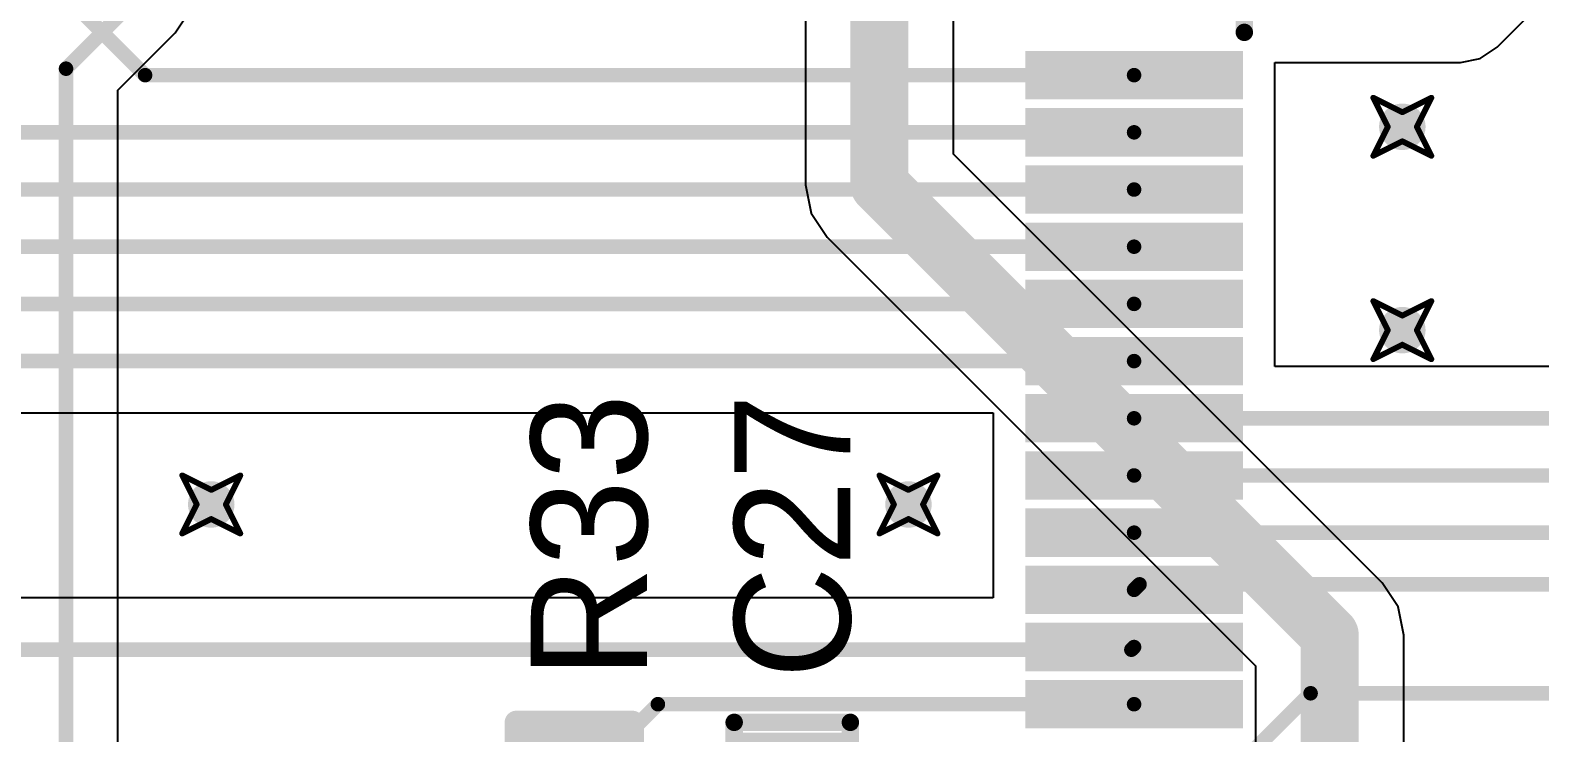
# Model space of a CAD drawing. Header units: millimetres. Extents: x 2.26 to 6.57, y 1.2 to 4.64.
# Drawn here: x 3.146 to 3.666, y 2.075 to 2.316 of the extents above; entities that cross this region are included whole.
import ezdxf

# ---------------------------------------------------------------- set-up
doc = ezdxf.new("R2010")
doc.units = ezdxf.units.MM
doc.header["$MEASUREMENT"] = 0
for name, color, linetype in [('BottomLayer', 5, 'Continuous'), ('DrillDrawing', 1, 'Continuous'), ('MultiLayer', 9, 'Continuous'), ('TopLayer', 1, 'Continuous'), ('TopOverlay', 2, 'Continuous'), ('TopPaste', 8, 'Continuous'), ('TopSolder', 216, 'Continuous'), ('ViaHoleLayer', 16, 'Continuous')]:
    doc.layers.add(name, color=color, linetype=linetype)

# ---------------------------------------------------------------- blocks, each defined once
blk = doc.blocks.new('LQFP64_60')
at = {"layer": 'TopLayer'}
for points in [[(-0.19888, 0.14344), (-0.19888, 0.15211), (-0.26581, 0.14344), (-0.26581, 0.15211)], [(-0.19888, 0.12376), (-0.19888, 0.13242), (-0.26581, 0.12376), (-0.26581, 0.13242)], [(-0.19888, 0.10407), (-0.19888, 0.11274), (-0.26581, 0.10407), (-0.26581, 0.11274)], [(-0.19888, 0.08439), (-0.19888, 0.09305), (-0.26581, 0.08439), (-0.26581, 0.09305)], [(-0.19888, 0.0647), (-0.19888, 0.07337), (-0.26581, 0.0647), (-0.26581, 0.07337)], [(-0.19888, 0.04502), (-0.19888, 0.05368), (-0.26581, 0.04502), (-0.26581, 0.05368)], [(-0.19888, 0.02533), (-0.19888, 0.034), (-0.26581, 0.02533), (-0.26581, 0.034)], [(-0.19888, 0.00565), (-0.19888, 0.01431), (-0.26581, 0.00565), (-0.26581, 0.01431)], [(-0.19888, -0.01404), (-0.19888, -0.00537), (-0.26581, -0.01404), (-0.26581, -0.00537)], [(-0.19888, -0.03372), (-0.19888, -0.02506), (-0.26581, -0.03372), (-0.26581, -0.02506)], [(-0.19888, -0.05341), (-0.19888, -0.04474), (-0.26581, -0.05341), (-0.26581, -0.04474)], [(-0.19888, -0.07309), (-0.19888, -0.06443), (-0.26581, -0.07309), (-0.26581, -0.06443)]]:
    blk.add_solid(points, dxfattribs=at)
at = {"layer": 'TopOverlay', "const_width": 0.006}
blk.add_lwpolyline([(-0.19439, 0.1625), (-0.19439, 0.1925)], dxfattribs=at)
at = {"layer": 'TopOverlay', "const_width": 0.003}
blk.add_lwpolyline([(-0.19589, 0.1625, 1), (-0.19289, 0.1625, 1)], format="xyb", close=True, dxfattribs=at)
at = {"layer": 'TopPaste'}
for points in [[(-0.19888, 0.14344), (-0.19888, 0.15211), (-0.26581, 0.14344), (-0.26581, 0.15211)], [(-0.19888, 0.12376), (-0.19888, 0.13242), (-0.26581, 0.12376), (-0.26581, 0.13242)], [(-0.19888, 0.10407), (-0.19888, 0.11274), (-0.26581, 0.10407), (-0.26581, 0.11274)], [(-0.19888, 0.08439), (-0.19888, 0.09305), (-0.26581, 0.08439), (-0.26581, 0.09305)], [(-0.19888, 0.0647), (-0.19888, 0.07337), (-0.26581, 0.0647), (-0.26581, 0.07337)], [(-0.19888, 0.04502), (-0.19888, 0.05368), (-0.26581, 0.04502), (-0.26581, 0.05368)], [(-0.19888, 0.02533), (-0.19888, 0.034), (-0.26581, 0.02533), (-0.26581, 0.034)], [(-0.19888, 0.00565), (-0.19888, 0.01431), (-0.26581, 0.00565), (-0.26581, 0.01431)], [(-0.19888, -0.01404), (-0.19888, -0.00537), (-0.26581, -0.01404), (-0.26581, -0.00537)], [(-0.19888, -0.03372), (-0.19888, -0.02506), (-0.26581, -0.03372), (-0.26581, -0.02506)], [(-0.19888, -0.05341), (-0.19888, -0.04474), (-0.26581, -0.05341), (-0.26581, -0.04474)], [(-0.19888, -0.07309), (-0.19888, -0.06443), (-0.26581, -0.07309), (-0.26581, -0.06443)]]:
    blk.add_solid(points, dxfattribs=at)
at = {"layer": 'TopSolder'}
for points in [[(-0.19488, 0.13944), (-0.19488, 0.15611), (-0.26981, 0.13944), (-0.26981, 0.15611)], [(-0.19488, 0.11976), (-0.19488, 0.13642), (-0.26981, 0.11976), (-0.26981, 0.13642)], [(-0.19488, 0.10007), (-0.19488, 0.11674), (-0.26981, 0.10007), (-0.26981, 0.11674)], [(-0.19488, 0.08039), (-0.19488, 0.09705), (-0.26981, 0.08039), (-0.26981, 0.09705)], [(-0.19488, 0.0607), (-0.19488, 0.07737), (-0.26981, 0.0607), (-0.26981, 0.07737)], [(-0.19488, 0.04102), (-0.19488, 0.05768), (-0.26981, 0.04102), (-0.26981, 0.05768)], [(-0.19488, 0.02133), (-0.19488, 0.038), (-0.26981, 0.02133), (-0.26981, 0.038)], [(-0.19488, 0.00165), (-0.19488, 0.01831), (-0.26981, 0.00165), (-0.26981, 0.01831)], [(-0.19488, -0.01804), (-0.19488, -0.00137), (-0.26981, -0.01804), (-0.26981, -0.00137)], [(-0.19488, -0.03772), (-0.19488, -0.02106), (-0.26981, -0.03772), (-0.26981, -0.02106)], [(-0.19488, -0.05741), (-0.19488, -0.04074), (-0.26981, -0.05741), (-0.26981, -0.04074)], [(-0.19488, -0.07709), (-0.19488, -0.06043), (-0.26981, -0.07709), (-0.26981, -0.06043)]]:
    blk.add_solid(points, dxfattribs=at)
blk = doc.blocks.new('0603C_80')
at = {"layer": 'TopLayer'}
for points in [[(-0.0125, 0.015), (-0.0425, 0.015), (-0.0125, -0.015), (-0.0425, -0.015)], [(0.0425, 0.015), (0.0125, 0.015), (0.0425, -0.015), (0.0125, -0.015)]]:
    blk.add_solid(points, dxfattribs=at)
at = {"layer": 'TopOverlay', "const_width": 0.006}
for points in [[(-0.025, 0.02), (-0.05, 0.02)], [(-0.05, -0.02), (-0.05, 0.02)], [(0.05, 0.02), (0.025, 0.02)], [(0.05, -0.02), (0.05, 0.02)], [(-0.025, -0.02), (-0.05, -0.02)], [(0.05, -0.02), (0.025, -0.02)]]:
    blk.add_lwpolyline(points, dxfattribs=at)
at = {"layer": 'TopOverlay', "const_width": 0.003}
for points in [[(-0.0515, 0.02, 1), (-0.0485, 0.02, 1)], [(-0.0515, 0.02, 1), (-0.0485, 0.02, 1)], [(-0.0265, 0.02, 1), (-0.0235, 0.02, 1)], [(0.0235, 0.02, 1), (0.0265, 0.02, 1)], [(0.0485, 0.02, 1), (0.0515, 0.02, 1)], [(0.0485, 0.02, 1), (0.0515, 0.02, 1)], [(-0.0515, -0.02, 1), (-0.0485, -0.02, 1)], [(-0.0515, -0.02, 1), (-0.0485, -0.02, 1)], [(-0.0265, -0.02, 1), (-0.0235, -0.02, 1)], [(0.0235, -0.02, 1), (0.0265, -0.02, 1)], [(0.0485, -0.02, 1), (0.0515, -0.02, 1)], [(0.0485, -0.02, 1), (0.0515, -0.02, 1)]]:
    blk.add_lwpolyline(points, format="xyb", close=True, dxfattribs=at)
at = {"layer": 'TopPaste'}
for points in [[(-0.0125, 0.015), (-0.0425, 0.015), (-0.0125, -0.015), (-0.0425, -0.015)], [(0.0425, 0.015), (0.0125, 0.015), (0.0425, -0.015), (0.0125, -0.015)]]:
    blk.add_solid(points, dxfattribs=at)
at = {"layer": 'TopSolder'}
for points in [[(-0.0085, 0.019), (-0.0465, 0.019), (-0.0085, -0.019), (-0.0465, -0.019)], [(0.0465, 0.019), (0.0085, 0.019), (0.0465, -0.019), (0.0085, -0.019)]]:
    blk.add_solid(points, dxfattribs=at)
blk = doc.blocks.new('0603R_108')
at = {"layer": 'TopLayer'}
for points in [[(-0.0125, 0.015), (-0.0425, 0.015), (-0.0125, -0.015), (-0.0425, -0.015)], [(0.0425, 0.015), (0.0125, 0.015), (0.0425, -0.015), (0.0125, -0.015)]]:
    blk.add_solid(points, dxfattribs=at)
at = {"layer": 'TopOverlay', "const_width": 0.008}
for points in [[(-0.05, 0.02), (-0.025, 0.02)], [(-0.05, 0.02), (-0.05, -0.02)], [(0.025, 0.02), (0.05, 0.02)], [(0.05, 0.02), (0.05, -0.02)], [(-0.05, -0.02), (-0.025, -0.02)], [(0.025, -0.02), (0.05, -0.02)]]:
    blk.add_lwpolyline(points, dxfattribs=at)
at = {"layer": 'TopOverlay', "const_width": 0.004}
for points in [[(-0.052, 0.02, 1), (-0.048, 0.02, 1)], [(-0.052, 0.02, 1), (-0.048, 0.02, 1)], [(-0.027, 0.02, 1), (-0.023, 0.02, 1)], [(0.023, 0.02, 1), (0.027, 0.02, 1)], [(0.048, 0.02, 1), (0.052, 0.02, 1)], [(0.048, 0.02, 1), (0.052, 0.02, 1)], [(-0.052, -0.02, 1), (-0.048, -0.02, 1)], [(-0.052, -0.02, 1), (-0.048, -0.02, 1)], [(-0.027, -0.02, 1), (-0.023, -0.02, 1)], [(0.023, -0.02, 1), (0.027, -0.02, 1)], [(0.048, -0.02, 1), (0.052, -0.02, 1)], [(0.048, -0.02, 1), (0.052, -0.02, 1)]]:
    blk.add_lwpolyline(points, format="xyb", close=True, dxfattribs=at)
at = {"layer": 'TopPaste'}
for points in [[(-0.0125, 0.015), (-0.0425, 0.015), (-0.0125, -0.015), (-0.0425, -0.015)], [(0.0425, 0.015), (0.0125, 0.015), (0.0425, -0.015), (0.0125, -0.015)]]:
    blk.add_solid(points, dxfattribs=at)
at = {"layer": 'TopSolder'}
for points in [[(-0.0085, 0.019), (-0.0465, 0.019), (-0.0085, -0.019), (-0.0465, -0.019)], [(0.0465, 0.019), (0.0085, 0.019), (0.0465, -0.019), (0.0085, -0.019)]]:
    blk.add_solid(points, dxfattribs=at)

msp = doc.modelspace()

# ---------------------------------------------------------------- linework, layer by layer
at = {"layer": 'BottomLayer'}
for p, q in [((3.41278, 2.35783), (3.41278, 2.26315)), ((3.46376, 2.27371), (3.46376, 2.35783)), ((3.19588, 2.31553), (3.19975, 2.32132)), ((3.17611, 2.29576), (3.19588, 2.31553)), ((3.19588, 2.31553), (3.19588, 2.31553)), ((3.17611, 2.01784), (3.17611, 2.29576)), ((3.61129, 2.12617), (3.46376, 2.27371)), ((3.41278, 2.26315), (3.41278, 2.26315)), ((3.41278, 2.26315), (3.41278, 2.26315)), ((3.41278, 2.26315), (3.41472, 2.2534)), ((3.41472, 2.2534), (3.42024, 2.24513)), ((3.42024, 2.24513), (3.56778, 2.09759)), ((3.61682, 2.1179), (3.61129, 2.12617)), ((3.61876, 2.10815), (3.61682, 2.1179)), ((3.61876, 2.04847), (3.61876, 2.10815)), ((3.56778, 2.09759), (3.56778, 2.04847))]:
    msp.add_line(p, q, dxfattribs=at)
for points, const_width in [([(3.43827, 2.26315), (3.43827, 2.36815)], 0.02), ([(3.15827, 2.30315), (3.18327, 2.32815)], 0.005), ([(3.15827, 2.00315), (3.15827, 2.30315)], 0.005), ([(3.43827, 2.26315), (3.59327, 2.10815)], 0.02), ([(3.59327, 2.03815), (3.59327, 2.10815)], 0.02)]:
    msp.add_lwpolyline(points, dxfattribs=dict(at, const_width=const_width))
for points, const_width in [([(3.15702, 2.30315, 1), (3.15952, 2.30315, 1)], 0.0025), ([(3.15702, 2.30315, 1), (3.15952, 2.30315, 1)], 0.0025), ([(3.61427, 2.28315, 1), (3.62227, 2.28315, 1)], 0.008), ([(3.43327, 2.26315, 1), (3.44327, 2.26315, 1)], 0.01), ([(3.43327, 2.26315, 1), (3.44327, 2.26315, 1)], 0.01), ([(3.61427, 2.21315, 1), (3.62227, 2.21315, 1)], 0.008), ([(3.20427, 2.15315, 1), (3.21227, 2.15315, 1)], 0.008), ([(3.44427, 2.15315, 1), (3.45227, 2.15315, 1)], 0.008), ([(3.58827, 2.10815, 1), (3.59827, 2.10815, 1)], 0.01), ([(3.58827, 2.10815, 1), (3.59827, 2.10815, 1)], 0.01)]:
    msp.add_lwpolyline(points, format="xyb", close=True, dxfattribs=dict(at, const_width=const_width))
at = {"layer": 'DrillDrawing', "const_width": 0.002}
for points in [[(3.60827, 2.29315), (3.61827, 2.28815)], [(3.60827, 2.29315), (3.61327, 2.28315)], [(3.61827, 2.28815), (3.62827, 2.29315)], [(3.62327, 2.28315), (3.62827, 2.29315)], [(3.60827, 2.27315), (3.61327, 2.28315)], [(3.62327, 2.28315), (3.62827, 2.27315)], [(3.60827, 2.27315), (3.61827, 2.27815)], [(3.61827, 2.27815), (3.62827, 2.27315)], [(3.60827, 2.22315), (3.61827, 2.21815)], [(3.60827, 2.22315), (3.61327, 2.21315)], [(3.61827, 2.21815), (3.62827, 2.22315)], [(3.62327, 2.21315), (3.62827, 2.22315)], [(3.60827, 2.20315), (3.61327, 2.21315)], [(3.62327, 2.21315), (3.62827, 2.20315)], [(3.60827, 2.20315), (3.61827, 2.20815)], [(3.61827, 2.20815), (3.62827, 2.20315)], [(3.19827, 2.16315), (3.20827, 2.15815)], [(3.19827, 2.16315), (3.20327, 2.15315)], [(3.20827, 2.15815), (3.21827, 2.16315)], [(3.21327, 2.15315), (3.21827, 2.16315)], [(3.43827, 2.16315), (3.44827, 2.15815)], [(3.43827, 2.16315), (3.44327, 2.15315)], [(3.44827, 2.15815), (3.45827, 2.16315)], [(3.45327, 2.15315), (3.45827, 2.16315)], [(3.19827, 2.14315), (3.20327, 2.15315)], [(3.21327, 2.15315), (3.21827, 2.14315)], [(3.43827, 2.14315), (3.44327, 2.15315)], [(3.45327, 2.15315), (3.45827, 2.14315)], [(3.19827, 2.14315), (3.20827, 2.14815)], [(3.20827, 2.14815), (3.21827, 2.14315)], [(3.43827, 2.14315), (3.44827, 2.14815)], [(3.44827, 2.14815), (3.45827, 2.14315)]]:
    msp.add_lwpolyline(points, dxfattribs=at)
at = {"layer": 'DrillDrawing', "const_width": 0.001}
for points in [[(3.60777, 2.29315, 1), (3.60877, 2.29315, 1)], [(3.60777, 2.29315, 1), (3.60877, 2.29315, 1)], [(3.62777, 2.29315, 1), (3.62877, 2.29315, 1)], [(3.62777, 2.29315, 1), (3.62877, 2.29315, 1)], [(3.61777, 2.28815, 1), (3.61877, 2.28815, 1)], [(3.61777, 2.28815, 1), (3.61877, 2.28815, 1)], [(3.61277, 2.28315, 1), (3.61377, 2.28315, 1)], [(3.61277, 2.28315, 1), (3.61377, 2.28315, 1)], [(3.62277, 2.28315, 1), (3.62377, 2.28315, 1)], [(3.62277, 2.28315, 1), (3.62377, 2.28315, 1)], [(3.61777, 2.27815, 1), (3.61877, 2.27815, 1)], [(3.61777, 2.27815, 1), (3.61877, 2.27815, 1)], [(3.60777, 2.27315, 1), (3.60877, 2.27315, 1)], [(3.60777, 2.27315, 1), (3.60877, 2.27315, 1)], [(3.62777, 2.27315, 1), (3.62877, 2.27315, 1)], [(3.62777, 2.27315, 1), (3.62877, 2.27315, 1)], [(3.60777, 2.22315, 1), (3.60877, 2.22315, 1)], [(3.60777, 2.22315, 1), (3.60877, 2.22315, 1)], [(3.62777, 2.22315, 1), (3.62877, 2.22315, 1)], [(3.62777, 2.22315, 1), (3.62877, 2.22315, 1)], [(3.61777, 2.21815, 1), (3.61877, 2.21815, 1)], [(3.61777, 2.21815, 1), (3.61877, 2.21815, 1)], [(3.61277, 2.21315, 1), (3.61377, 2.21315, 1)], [(3.61277, 2.21315, 1), (3.61377, 2.21315, 1)], [(3.62277, 2.21315, 1), (3.62377, 2.21315, 1)], [(3.62277, 2.21315, 1), (3.62377, 2.21315, 1)], [(3.61777, 2.20815, 1), (3.61877, 2.20815, 1)], [(3.61777, 2.20815, 1), (3.61877, 2.20815, 1)], [(3.60777, 2.20315, 1), (3.60877, 2.20315, 1)], [(3.60777, 2.20315, 1), (3.60877, 2.20315, 1)], [(3.62777, 2.20315, 1), (3.62877, 2.20315, 1)], [(3.62777, 2.20315, 1), (3.62877, 2.20315, 1)], [(3.19777, 2.16315, 1), (3.19877, 2.16315, 1)], [(3.19777, 2.16315, 1), (3.19877, 2.16315, 1)], [(3.21777, 2.16315, 1), (3.21877, 2.16315, 1)], [(3.21777, 2.16315, 1), (3.21877, 2.16315, 1)], [(3.43777, 2.16315, 1), (3.43877, 2.16315, 1)], [(3.43777, 2.16315, 1), (3.43877, 2.16315, 1)], [(3.45777, 2.16315, 1), (3.45877, 2.16315, 1)], [(3.45777, 2.16315, 1), (3.45877, 2.16315, 1)], [(3.20777, 2.15815, 1), (3.20877, 2.15815, 1)], [(3.20777, 2.15815, 1), (3.20877, 2.15815, 1)], [(3.44777, 2.15815, 1), (3.44877, 2.15815, 1)], [(3.44777, 2.15815, 1), (3.44877, 2.15815, 1)], [(3.20277, 2.15315, 1), (3.20377, 2.15315, 1)], [(3.20277, 2.15315, 1), (3.20377, 2.15315, 1)], [(3.21277, 2.15315, 1), (3.21377, 2.15315, 1)], [(3.21277, 2.15315, 1), (3.21377, 2.15315, 1)], [(3.44277, 2.15315, 1), (3.44377, 2.15315, 1)], [(3.44277, 2.15315, 1), (3.44377, 2.15315, 1)], [(3.45277, 2.15315, 1), (3.45377, 2.15315, 1)], [(3.45277, 2.15315, 1), (3.45377, 2.15315, 1)], [(3.20777, 2.14815, 1), (3.20877, 2.14815, 1)], [(3.20777, 2.14815, 1), (3.20877, 2.14815, 1)], [(3.44777, 2.14815, 1), (3.44877, 2.14815, 1)], [(3.44777, 2.14815, 1), (3.44877, 2.14815, 1)], [(3.19777, 2.14315, 1), (3.19877, 2.14315, 1)], [(3.19777, 2.14315, 1), (3.19877, 2.14315, 1)], [(3.21777, 2.14315, 1), (3.21877, 2.14315, 1)], [(3.21777, 2.14315, 1), (3.21877, 2.14315, 1)], [(3.43777, 2.14315, 1), (3.43877, 2.14315, 1)], [(3.43777, 2.14315, 1), (3.43877, 2.14315, 1)], [(3.45777, 2.14315, 1), (3.45877, 2.14315, 1)], [(3.45777, 2.14315, 1), (3.45877, 2.14315, 1)]]:
    msp.add_lwpolyline(points, format="xyb", close=True, dxfattribs=at)
at = {"layer": 'MultiLayer', "const_width": 0.008}
for points in [[(3.61427, 2.28315, 1), (3.62227, 2.28315, 1)], [(3.61427, 2.21315, 1), (3.62227, 2.21315, 1)], [(3.20427, 2.15315, 1), (3.21227, 2.15315, 1)], [(3.44427, 2.15315, 1), (3.45227, 2.15315, 1)]]:
    msp.add_lwpolyline(points, format="xyb", close=True, dxfattribs=at)
at = {"layer": 'TopLayer'}
for p, q in [((3.65088, 2.31053), (3.66275, 2.3224)), ((3.6451, 2.30667), (3.65088, 2.31053)), ((3.57439, 2.28159), (3.57439, 2.30531)), ((3.57439, 2.30531), (3.63827, 2.30531)), ((3.63827, 2.30531), (3.6451, 2.30667)), ((3.57439, 2.26191), (3.57439, 2.28159)), ((3.57439, 2.24222), (3.57439, 2.26191)), ((3.57439, 2.22254), (3.57439, 2.24222)), ((3.57439, 2.20285), (3.57439, 2.22254)), ((3.57439, 2.20066), (3.57439, 2.20285)), ((3.86307, 2.20066), (3.57439, 2.20066)), ((3.08392, 2.18466), (3.47746, 2.18466)), ((3.47746, 2.18466), (3.47746, 2.18317)), ((3.47746, 2.18317), (3.47746, 2.16348)), ((3.47746, 2.16348), (3.47746, 2.1438)), ((3.47746, 2.1438), (3.47746, 2.12411)), ((3.47746, 2.12099), (3.07296, 2.12099)), ((3.47746, 2.12411), (3.47746, 2.12099))]:
    msp.add_line(p, q, dxfattribs=at)
at = {"layer": 'TopLayer', "const_width": 0.005}
for points in [[(3.08327, 2.40315), (3.18549, 2.30092)], [(3.18549, 2.30092), (3.52593, 2.30092)], [(3.10518, 2.28124), (3.52593, 2.28124)], [(3.0885, 2.26155), (3.52593, 2.26155)], [(3.08697, 2.24187), (3.52593, 2.24187)], [(3.08545, 2.22218), (3.52593, 2.22218)], [(3.08392, 2.2025), (3.52593, 2.2025)], [(3.52593, 2.18281), (3.87793, 2.18281)], [(3.52593, 2.16313), (3.85327, 2.16313)], [(3.52593, 2.14344), (3.83797, 2.14344)], [(3.52593, 2.12376), (3.52781, 2.12565)], [(3.52781, 2.12565), (3.82577, 2.12565)], [(3.06327, 2.10315), (3.525, 2.10315)], [(3.525, 2.10315), (3.52593, 2.10407)], [(3.56325, 2.0647), (3.5867, 2.08815)], [(3.5867, 2.08815), (3.72327, 2.08815)], [(3.33577, 2.05815), (3.36201, 2.08439)], [(3.36201, 2.08439), (3.52593, 2.08439)]]:
    msp.add_lwpolyline(points, dxfattribs=at)
at = {"layer": 'TopLayer'}
for points, const_width in [([(3.18424, 2.30092, 1), (3.18674, 2.30092, 1)], 0.0025), ([(3.18424, 2.30092, 1), (3.18674, 2.30092, 1)], 0.0025), ([(3.52468, 2.30092, 1), (3.52718, 2.30092, 1)], 0.0025), ([(3.61427, 2.28315, 1), (3.62227, 2.28315, 1)], 0.008), ([(3.52468, 2.28124, 1), (3.52718, 2.28124, 1)], 0.0025), ([(3.52468, 2.26155, 1), (3.52718, 2.26155, 1)], 0.0025), ([(3.52468, 2.24187, 1), (3.52718, 2.24187, 1)], 0.0025), ([(3.52468, 2.22218, 1), (3.52718, 2.22218, 1)], 0.0025), ([(3.61427, 2.21315, 1), (3.62227, 2.21315, 1)], 0.008), ([(3.52468, 2.2025, 1), (3.52718, 2.2025, 1)], 0.0025), ([(3.52468, 2.18281, 1), (3.52718, 2.18281, 1)], 0.0025), ([(3.52468, 2.16313, 1), (3.52718, 2.16313, 1)], 0.0025), ([(3.20427, 2.15315, 1), (3.21227, 2.15315, 1)], 0.008), ([(3.44427, 2.15315, 1), (3.45227, 2.15315, 1)], 0.008), ([(3.52468, 2.14344, 1), (3.52718, 2.14344, 1)], 0.0025), ([(3.52468, 2.12376, 1), (3.52718, 2.12376, 1)], 0.0025), ([(3.52657, 2.12565, 1), (3.52907, 2.12565, 1)], 0.0025), ([(3.52657, 2.12565, 1), (3.52907, 2.12565, 1)], 0.0025), ([(3.52375, 2.10315, 1), (3.52625, 2.10315, 1)], 0.0025), ([(3.52375, 2.10315, 1), (3.52625, 2.10315, 1)], 0.0025), ([(3.52468, 2.10407, 1), (3.52718, 2.10407, 1)], 0.0025), ([(3.58545, 2.08815, 1), (3.58795, 2.08815, 1)], 0.0025), ([(3.58545, 2.08815, 1), (3.58795, 2.08815, 1)], 0.0025), ([(3.36076, 2.08439, 1), (3.36326, 2.08439, 1)], 0.0025), ([(3.36076, 2.08439, 1), (3.36326, 2.08439, 1)], 0.0025), ([(3.52468, 2.08439, 1), (3.52718, 2.08439, 1)], 0.0025)]:
    msp.add_lwpolyline(points, format="xyb", close=True, dxfattribs=dict(at, const_width=const_width))
at = {"layer": 'ViaHoleLayer', "const_width": 0.004}
for points in [[(3.61627, 2.28315, 1), (3.62027, 2.28315, 1)], [(3.61627, 2.21315, 1), (3.62027, 2.21315, 1)], [(3.20627, 2.15315, 1), (3.21027, 2.15315, 1)], [(3.44627, 2.15315, 1), (3.45027, 2.15315, 1)]]:
    msp.add_lwpolyline(points, format="xyb", close=True, dxfattribs=at)

# ---------------------------------------------------------------- block references
msp.add_blockref('LQFP64_60', (3.75827, 2.15315))
for name, p, rotation in [('0603R_108', (3.33327, 2.02815), 90), ('0603C_80', (3.40827, 2.02815), 270)]:
    msp.add_blockref(name, p, dxfattribs=dict(rotation=rotation))

# ---------------------------------------------------------------- texts
at = {"layer": 'TopOverlay'}
for s, p in [('R33', (3.35827, 2.09315)), ('C27', (3.42827, 2.09315))]:
    msp.add_text(s, height=0.04, rotation=90, dxfattribs=at).set_placement(p)

doc.saveas('drawing.dxf')
